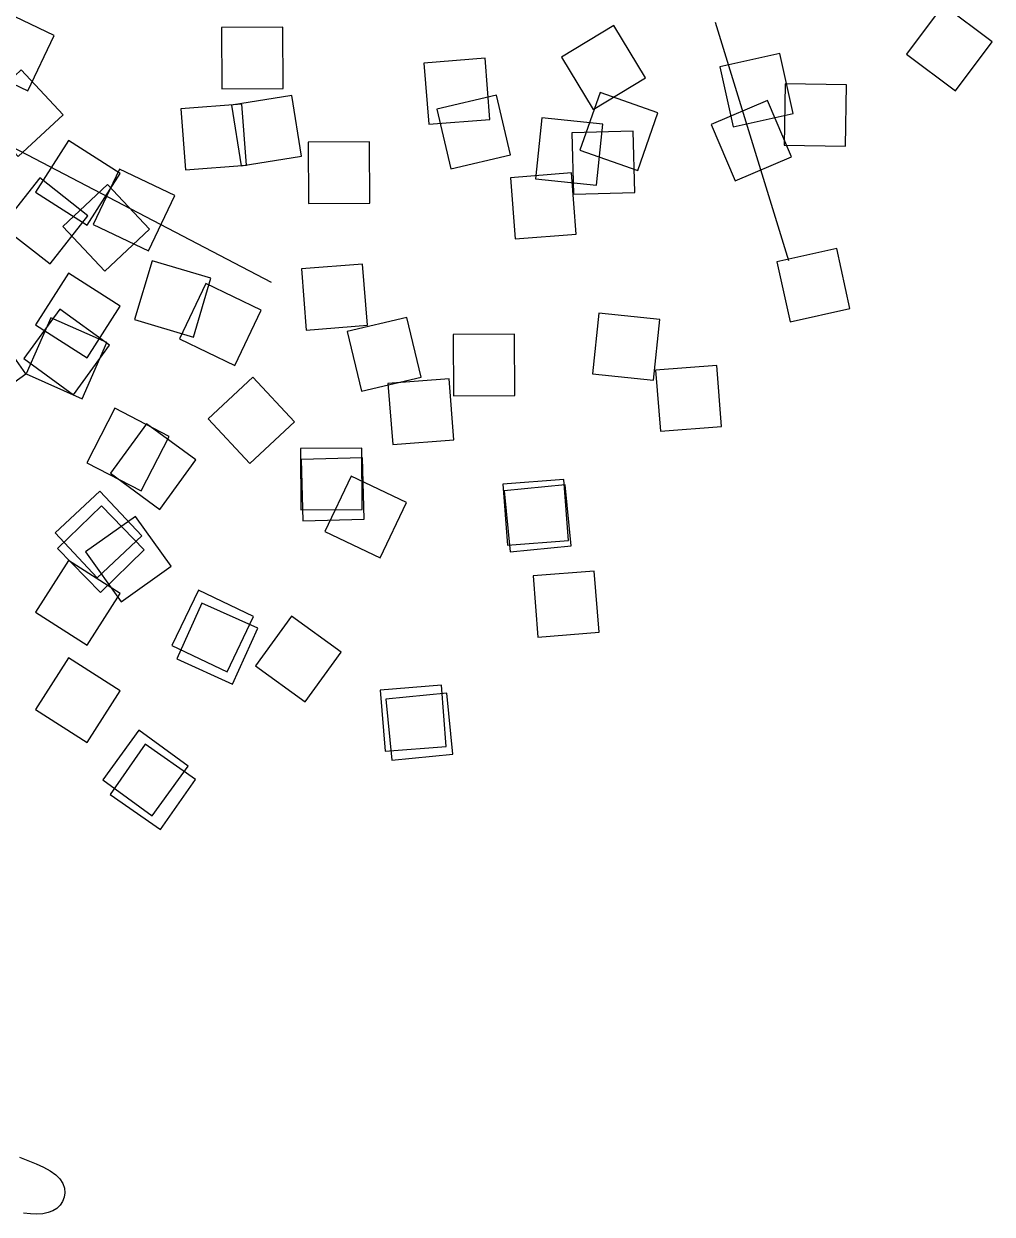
# Model space of a CAD drawing. Extents: x 41.89 to 46.57, y 11.47 to 19.19.
# Drawn here: x 45.662 to 46.272, y 16.535 to 17.285 of the extents above; entities that cross this region are included whole.
import ezdxf

# ---------------------------------------------------------------- set-up
doc = ezdxf.new("R2010")
doc.units = 0
doc.header["$LTSCALE"] = 3
doc.header["$MEASUREMENT"] = 0
doc.layers.get('0').update_dxf_attribs({"linetype": 'CONTINUOUS'})

msp = doc.modelspace()

# ---------------------------------------------------------------- linework, layer by layer
for p, q in [((46.09783, 17.28651, 0.97167), (46.14394, 17.13624, 1.02973)), ((45.62822, 17.22162, 0.58061), (45.81777, 17.12257, 0.58061)), ((45.65926, 16.57115), (45.6645, 16.569)), ((45.6645, 16.569), (45.66959, 16.56689)), ((45.66959, 16.56689), (45.67433, 16.56474)), ((45.67433, 16.56474), (45.67854, 16.56248)), ((45.67854, 16.56248), (45.68204, 16.56003)), ((45.68204, 16.56003), (45.68468, 16.55735)), ((45.68468, 16.55735), (45.68648, 16.5545)), ((45.68648, 16.5545), (45.68749, 16.55158)), ((45.68737, 16.54583), (45.68636, 16.54319)), ((45.68777, 16.54865), (45.68737, 16.54583)), ((45.68749, 16.55158), (45.68777, 16.54865)), ((45.68271, 16.53881), (45.68018, 16.53723)), ((45.68479, 16.54082), (45.68271, 16.53881)), ((45.68636, 16.54319), (45.68479, 16.54082)), ((45.66604, 16.53526), (45.66162, 16.53581)), ((45.67013, 16.53512), (45.66604, 16.53526)), ((45.67386, 16.5354), (45.67013, 16.53512)), ((45.67722, 16.5361), (45.67386, 16.5354)), ((45.68018, 16.53723), (45.67722, 16.5361))]:
    msp.add_line(p, q)
for points in [[(46.21837, 17.2664, 0.92215), (46.24926, 17.24319, 0.89482), (46.27248, 17.27408, 0.8675), (46.24159, 17.29729, 0.89482)], [(45.64613, 17.29481, 1.37639), (45.62951, 17.25992, 1.34907), (45.6644, 17.24331, 1.32174), (45.68101, 17.27819, 1.34907)], [(45.78664, 17.28313, 1.513), (45.78684, 17.24449, 1.48568), (45.82548, 17.24469, 1.45836), (45.82528, 17.28333, 1.48568)], [(46.00086, 17.26447, 1.05393), (46.02083, 17.23139, 1.02661), (46.05391, 17.25137, 0.99929), (46.03394, 17.28444, 1.02661)], [(46.10085, 17.25836, 1.23807), (46.10923, 17.22064, 1.21074), (46.14695, 17.22901, 1.18342), (46.13857, 17.26674, 1.21074)], [(45.91417, 17.26072, 1.47202), (45.91718, 17.2222, 1.4447), (45.9557, 17.2252, 1.41737), (45.95269, 17.26373, 1.4447)], [(45.66022, 17.25641, 1.52666), (45.63199, 17.23003, 1.49934), (45.65836, 17.2018, 1.47202), (45.6866, 17.22817, 1.49934)], [(46.14198, 17.24754, 0.83505), (46.14138, 17.2089, 0.80773), (46.18002, 17.20831, 0.78041), (46.18062, 17.24694, 0.80773)], [(45.79277, 17.23416, 0.80773), (45.7989, 17.196, 0.78041), (45.83705, 17.20213, 0.75309), (45.83092, 17.24029, 0.78041)], [(45.92223, 17.23159, 0.76675), (45.93111, 17.19398, 0.73942), (45.96872, 17.20287, 0.7121), (45.95983, 17.24047, 0.73942)], [(46.02528, 17.24222, 0.83194), (46.01249, 17.20576, 0.80461), (46.04896, 17.19297, 0.77729), (46.06174, 17.22944, 0.80461)], [(46.09529, 17.22194, 0.94776), (46.11048, 17.18641, 0.92044), (46.14601, 17.2016, 0.89312), (46.13082, 17.23713, 0.92044)], [(45.76086, 17.23186, 1.35077), (45.76387, 17.19334, 1.32345), (45.80239, 17.19634, 1.29613), (45.79939, 17.23487, 1.32345)], [(45.98856, 17.22613, 1.23495), (45.98458, 17.18769, 1.20763), (46.02302, 17.18371, 1.1803), (46.027, 17.22215, 1.20763)], [(46.00741, 17.21672, 0.98704), (46.00854, 17.17809, 0.95971), (46.04716, 17.17921, 0.93239), (46.04604, 17.21784, 0.95971)], [(45.69007, 17.21189, 1.26027), (45.66927, 17.17933, 1.23294), (45.70183, 17.15852, 1.20562), (45.72263, 17.19109, 1.23294)], [(45.84115, 17.21088, 1.08608), (45.84135, 17.17224, 1.05876), (45.87999, 17.17244, 1.03144), (45.87979, 17.21108, 1.05876)], [(45.72224, 17.19393, 1.48739), (45.70562, 17.15905, 1.46006), (45.74051, 17.14243, 1.43274), (45.75713, 17.17732, 1.46006)], [(45.96868, 17.18847, 1.0451), (45.97169, 17.14995, 1.01778), (46.01021, 17.15296, 0.99045), (46.00721, 17.19148, 1.01778)], [(45.67195, 17.18835, 0.82139), (45.6481, 17.15795, 0.79407), (45.6785, 17.1341, 0.76675), (45.70235, 17.1645, 0.79407)], [(45.71473, 17.18416, 1.09974), (45.6865, 17.15778, 1.07242), (45.71288, 17.12955, 1.0451), (45.74111, 17.15593, 1.07242)], [(46.13671, 17.13541, 0.91532), (46.14509, 17.09768, 0.88799), (46.18281, 17.10606, 0.86067), (46.17443, 17.14378, 0.88799)], [(45.74283, 17.13613, 0.78212), (45.73176, 17.09911, 0.75479), (45.76878, 17.08805, 0.72747), (45.77985, 17.12507, 0.75479)], [(45.83698, 17.13099, 1.46177), (45.83998, 17.09246, 1.43445), (45.8785, 17.09547, 1.40713), (45.8755, 17.13399, 1.43445)], [(45.69007, 17.12821, 1.47202), (45.66927, 17.09565, 1.4447), (45.70183, 17.07485, 1.41737), (45.72263, 17.10741, 1.4447)], [(45.77676, 17.12169, 1.06047), (45.76014, 17.0868, 1.03315), (45.79502, 17.07018, 1.00582), (45.81164, 17.10507, 1.03315)], [(45.6847, 17.10565, 1.45494), (45.66194, 17.07442, 1.42762), (45.69317, 17.05166, 1.4003), (45.71593, 17.08288, 1.42762)], [(46.02442, 17.10317, 0.9122), (46.02044, 17.06474, 0.88487), (46.05888, 17.06076, 0.85755), (46.06286, 17.09919, 0.88487)], [(45.64079, 17.09633, 1.0249), (45.60933, 17.07391, 0.99758), (45.63175, 17.04244, 0.97026), (45.66322, 17.06486, 0.99758)], [(45.67896, 17.10011, 0.76675), (45.6634, 17.06474, 0.73942), (45.69877, 17.04918, 0.7121), (45.71433, 17.08455, 0.73942)], [(45.86586, 17.09154, 0.7565), (45.87474, 17.05394, 0.72918), (45.91235, 17.06282, 0.70186), (45.90347, 17.10042, 0.72918)], [(45.93269, 17.08956, 1.24319), (45.93289, 17.05092, 1.21587), (45.97153, 17.05112, 1.18854), (45.97133, 17.08976, 1.21587)], [(46.06022, 17.06715, 1.20221), (46.06323, 17.02863, 1.17488), (46.10175, 17.03163, 1.14756), (46.09875, 17.07016, 1.17488)], [(45.80628, 17.06284, 1.25685), (45.77804, 17.03646, 1.22953), (45.80442, 17.00823, 1.20221), (45.83265, 17.0346, 1.22953)], [(45.89149, 17.05874, 1.03485), (45.89449, 17.02021, 1.00753), (45.93302, 17.02322, 0.98021), (45.93001, 17.06174, 1.00753)], [(45.71928, 17.04313, 0.74967), (45.70158, 17.00878, 0.72235), (45.73593, 16.99108, 0.69502), (45.75363, 17.02543, 0.72235)], [(45.73922, 17.0334, 1.02802), (45.71645, 17.00217, 1.0007), (45.74768, 16.97941, 0.97338), (45.77044, 17.01064, 1.0007)], [(45.83632, 17.01768, 1.08267), (45.83652, 16.97904, 1.05534), (45.87516, 16.97924, 1.02802), (45.87496, 17.01788, 1.05534)], [(45.83678, 17.01085, 0.87775), (45.83776, 16.97223, 0.85042), (45.87639, 16.9732, 0.8231), (45.87541, 17.01183, 0.85042)], [(45.8683, 17.00036, 1.21757), (45.85168, 16.96548, 1.19025), (45.88656, 16.94886, 1.16293), (45.90318, 16.98375, 1.19025)], [(45.96385, 16.99527, 1.04168), (45.96686, 16.95675, 1.01436), (46.00538, 16.95975, 0.98704), (46.00238, 16.99828, 1.01436)], [(45.7099, 16.99096, 1.09633), (45.68167, 16.96458, 1.06901), (45.70805, 16.93635, 1.04168), (45.73628, 16.96272, 1.06901)], [(45.96474, 16.99102, 0.83676), (45.96852, 16.95256, 0.80944), (46.00697, 16.95634, 0.78212), (46.00319, 16.9948, 0.80944)], [(45.71093, 16.9816, 0.89141), (45.68323, 16.95466, 0.86408), (45.71017, 16.92696, 0.83676), (45.73787, 16.9539, 0.86408)], [(45.73234, 16.97501, 1.18201), (45.70087, 16.95259, 1.15469), (45.72329, 16.92112, 1.12737), (45.75476, 16.94354, 1.15469)], [(45.69007, 16.9472, 1.0451), (45.66927, 16.91464, 1.01778), (45.70183, 16.89383, 0.99045), (45.72263, 16.9264, 1.01778)], [(45.98303, 16.93742, 1.19196), (45.98603, 16.89889, 1.16464), (46.02456, 16.9019, 1.13731), (46.02155, 16.94042, 1.16464)], [(45.77193, 16.92848, 1.05705), (45.75531, 16.8936, 1.02973), (45.79019, 16.87698, 1.00241), (45.80681, 16.91187, 1.02973)], [(45.77419, 16.92038, 0.85213), (45.75828, 16.88517, 0.82481), (45.79349, 16.86926, 0.79749), (45.8094, 16.90447, 0.82481)], [(45.83076, 16.91208, 1.18513), (45.808, 16.88085, 1.15781), (45.83922, 16.85809, 1.13048), (45.86198, 16.88931, 1.15781)], [(45.69007, 16.88572, 1.20221), (45.66927, 16.85316, 1.17488), (45.70183, 16.83236, 1.14756), (45.72263, 16.86492, 1.17488)], [(45.88666, 16.86554, 1.03144), (45.88966, 16.82701, 1.00411), (45.92819, 16.83002, 0.97679), (45.92518, 16.86854, 1.00411)], [(45.89017, 16.85976, 0.82652), (45.89395, 16.8213, 0.79919), (45.9324, 16.82508, 0.77187), (45.92862, 16.86353, 0.79919)], [(45.73439, 16.8402, 1.02461), (45.71162, 16.80897, 0.99728), (45.74285, 16.78621, 0.96996), (45.76561, 16.81743, 0.99728)], [(45.73844, 16.83136, 0.81969), (45.71631, 16.79968, 0.79236), (45.74798, 16.77755, 0.76504), (45.77011, 16.80923, 0.79236)]]:
    msp.add_3dface(points)

doc.saveas('drawing.dxf')
